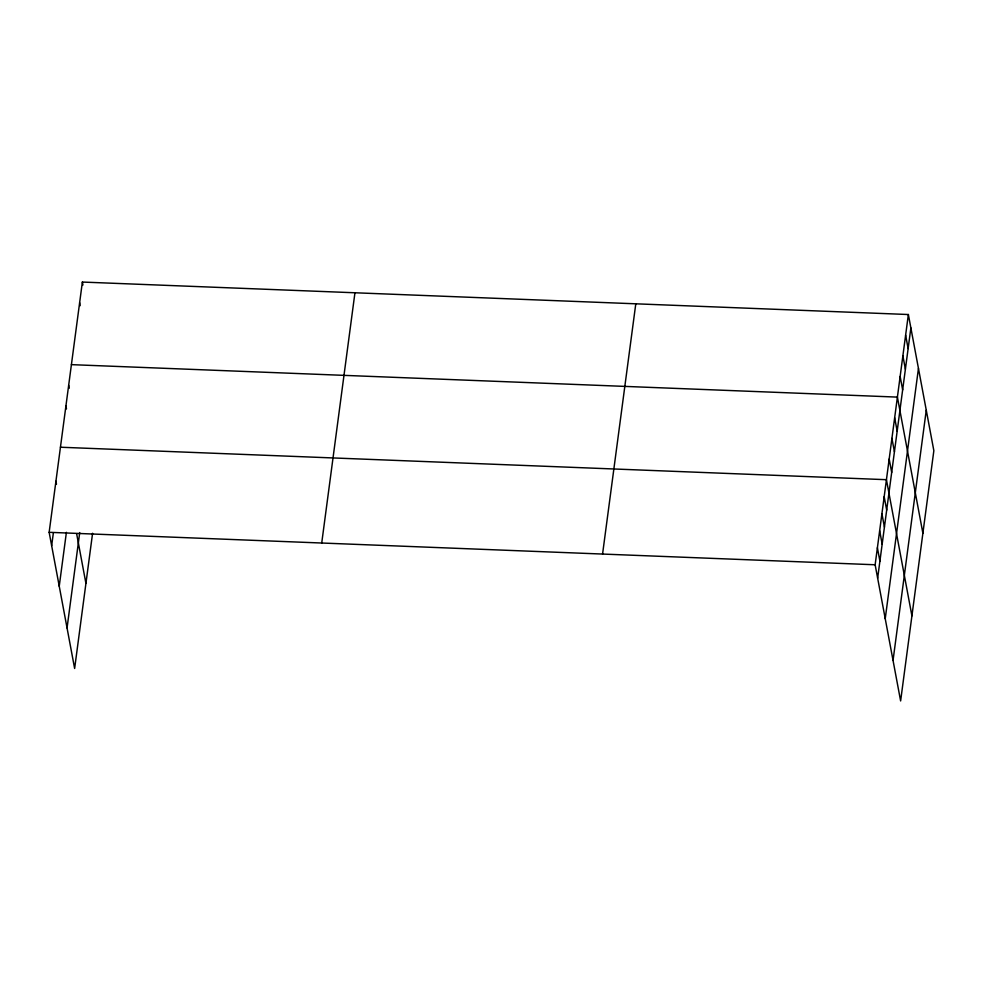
<?xml version="1.0" encoding="UTF-8"?>
<svg xmlns="http://www.w3.org/2000/svg" width="983" height="983" viewBox="0 0 983 983"><rect width="100%" height="100%" fill="white"/><g stroke="black" fill="none" stroke-linecap="round" stroke-linejoin="round"><path stroke-width="1.47" d="M92.586 533.253L74.634 668.477L49.15 532.307L82.375 282.06L908.366 314.523L933.85 450.693L900.625 700.94L875.14 564.77L908.366 314.523M51.657 545.725L53.352 532.958M59.238 586.237L66.402 532.344M67.053 627.965L79.721 532.565M321.724 543.021L354.949 292.774M602.567 554.056L635.792 303.808M877.647 578.188L910.872 327.929M885.228 618.7L918.454 368.441M893.043 660.429L926.269 410.181M71.415 364.644L897.405 397.107L922.89 533.278M60.442 447.228L886.433 479.692L911.917 615.862M49.15 532.307L875.14 564.77M905.626 335.166L908.132 348.584M902.885 355.809L905.392 369.227M900.145 376.464L902.652 389.87M894.665 417.75L897.172 431.168M891.925 438.393L894.432 451.811M889.185 459.049L891.692 472.454M884.184 496.71L886.691 510.116M881.923 513.728L884.43 527.134M879.662 530.746L882.169 544.152M877.401 547.752L879.908 561.17M82.375 282.06L82.928 285.033M79.635 302.703L80.188 305.688M68.675 385.287L69.228 388.273M65.935 405.93L66.488 408.916M76.674 533.941L85.926 583.398M55.933 481.265L56.486 484.238"/></g></svg>
